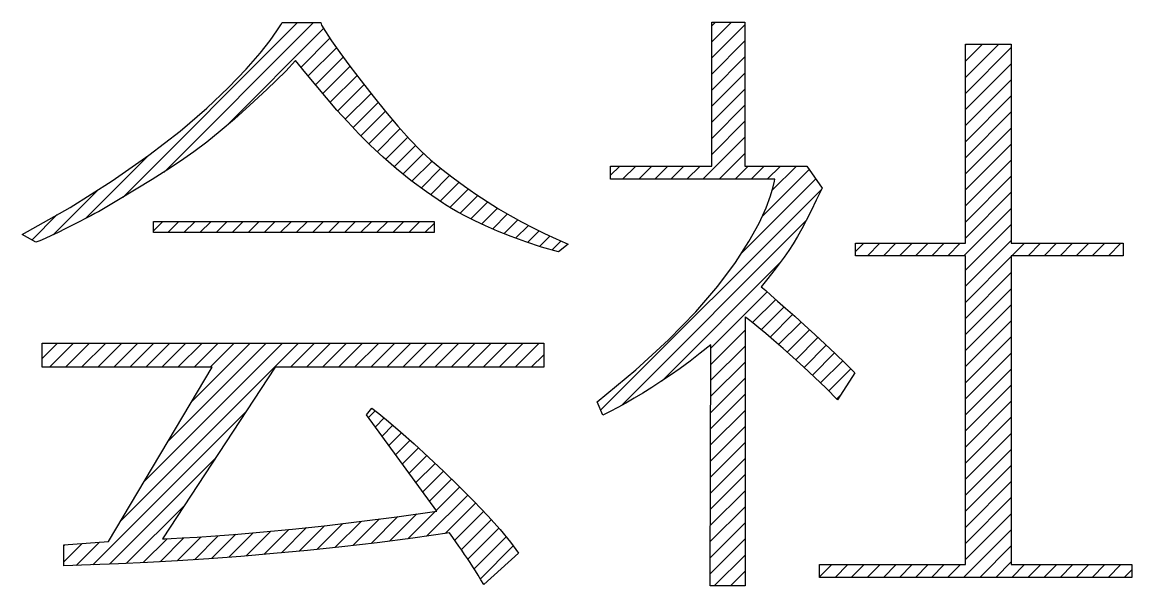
# Model space of a CAD drawing. Header units: millimetres. Extents: x 0 to 841, y 0 to 594.
# Drawn here: x 348.718 to 351.878, y 23.478 to 25.082 of the extents above; entities that cross this region are included whole.
import ezdxf

# ---------------------------------------------------------------- set-up
doc = ezdxf.new("R2010")
doc.units = ezdxf.units.MM
doc.header["$LTSCALE"] = 0.2
doc.layers.add('PTM', color=3, linetype='Continuous')

# ---------------------------------------------------------------- blocks, each defined once
blk = doc.blocks.new('block森村-2')
at = {"color": 0, "linetype": 'Continuous'}
for p, q in [((2277.02, 924.98), (2331.26, 979.22)), ((2289.84, 932.81), (2336.25, 979.22)), ((2326.12, 978.57), (2326.51, 979.22)), ((2326.51, 979.22), (2338.51, 979.22)), ((2338.51, 979.22), (2338.77, 978.41)), ((2459.97, 973.22), (2466.08, 979.34)), ((2459.97, 978.21), (2461.1, 979.34)), ((2459.97, 934.66), (2459.97, 979.34)), ((2459.97, 979.34), (2470.27, 979.34)), ((2470.27, 979.34), (2470.27, 934.66)), ((2308.99, 946.97), (2339.39, 977.38)), ((2322.79, 973.71), (2324.92, 976.7)), ((2324.92, 976.7), (2326.12, 978.57)), ((2338.77, 978.41), (2339.95, 976.46)), ((2339.95, 976.46), (2341.9, 973.57)), ((2459.97, 968.24), (2470.27, 978.54)), ((2319.65, 969.7), (2322.79, 973.71)), ((2332.4, 965.39), (2341.37, 974.36)), ((2341.9, 973.57), (2344.48, 969.93)), ((2459.97, 963.25), (2470.27, 973.55)), ((2538.77, 962.22), (2549.11, 972.56)), ((2538.77, 967.21), (2544.12, 972.56)), ((2538.77, 972.2), (2539.13, 972.56)), ((2538.77, 910.71), (2538.77, 972.56)), ((2538.77, 972.56), (2552.98, 972.56)), ((2552.98, 972.56), (2552.98, 910.71)), ((2315.37, 964.78), (2319.65, 969.7)), ((2334.65, 962.65), (2343.42, 971.42)), ((2344.48, 969.93), (2347.58, 965.72)), ((2538.77, 957.23), (2552.98, 971.45)), ((2330.71, 967.46), (2327.7, 964.16)), ((2333.93, 963.53), (2330.71, 967.46)), ((2336.9, 959.92), (2345.51, 968.53)), ((2339.18, 957.2), (2347.63, 965.66)), ((2347.58, 965.72), (2351.05, 961.15)), ((2459.97, 958.26), (2470.27, 968.56)), ((2538.77, 952.24), (2552.98, 966.46)), ((2309.88, 959.05), (2315.37, 964.78)), ((2327.7, 964.16), (2321.76, 958.49)), ((2337.11, 959.66), (2333.93, 963.53)), ((2341.47, 954.5), (2349.78, 962.82)), ((2459.97, 953.27), (2470.27, 963.57)), ((2303.08, 952.61), (2309.88, 959.05)), ((2321.76, 958.49), (2316.47, 953.57)), ((2340.31, 955.85), (2337.11, 959.66)), ((2343.78, 951.83), (2351.96, 960)), ((2351.05, 961.15), (2354.79, 956.4)), ((2459.97, 948.28), (2470.27, 958.58)), ((2538.77, 947.25), (2552.98, 961.47)), ((2343.54, 952.09), (2340.31, 955.85)), ((2346.14, 949.2), (2354.15, 957.21)), ((2354.79, 956.4), (2358.63, 951.66)), ((2538.77, 942.26), (2552.98, 956.48)), ((2294.85, 945.56), (2303.08, 952.61)), ((2316.47, 953.57), (2311.68, 949.28)), ((2346.88, 948.38), (2343.54, 952.09)), ((2348.54, 946.61), (2356.37, 954.44)), ((2350.99, 944.06), (2358.61, 951.69)), ((2358.63, 951.66), (2362.48, 947.12)), ((2459.97, 943.29), (2470.27, 953.59)), ((2538.77, 937.27), (2552.98, 951.49)), ((2311.68, 949.28), (2307.29, 945.51)), ((2350.35, 944.7), (2346.88, 948.38)), ((2353.48, 941.57), (2360.9, 948.99)), ((2459.97, 938.3), (2470.27, 948.6)), ((2285.1, 938.02), (2294.85, 945.56)), ((2307.29, 945.51), (2303.11, 942.15)), ((2354, 941.06), (2350.35, 944.7)), ((2356.05, 939.15), (2363.21, 946.31)), ((2362.48, 947.12), (2366.17, 942.98)), ((2538.77, 932.28), (2552.98, 946.5)), ((2303.11, 942.15), (2299.06, 939.08)), ((2357.88, 937.43), (2354, 941.06)), ((2358.65, 936.77), (2365.56, 943.67)), ((2361.32, 934.45), (2367.98, 941.1)), ((2366.17, 942.98), (2369.6, 939.43)), ((2457.24, 930.59), (2470.27, 943.61)), ((2538.77, 927.3), (2552.98, 941.51)), ((2265.43, 918.38), (2285.01, 937.96)), ((2273.74, 930.09), (2285.1, 938.02)), ((2299.06, 939.08), (2294.96, 936.19)), ((2364.06, 932.2), (2370.48, 938.61)), ((2369.6, 939.43), (2372.61, 936.65)), ((2462.23, 930.59), (2470.27, 938.63)), ((2294.96, 936.19), (2290.73, 933.37)), ((2362.03, 933.83), (2357.88, 937.43)), ((2366.84, 929.99), (2373.1, 936.25)), ((2372.61, 936.65), (2376.17, 933.75)), ((2428.55, 931.83), (2431.39, 934.66)), ((2428.55, 930.59), (2428.55, 934.66)), ((2428.55, 934.66), (2459.97, 934.66)), ((2432.3, 930.59), (2436.38, 934.66)), ((2437.29, 930.59), (2441.36, 934.66)), ((2442.28, 930.59), (2446.35, 934.66)), ((2447.27, 930.59), (2451.34, 934.66)), ((2452.26, 930.59), (2456.33, 934.66)), ((2467.22, 930.59), (2471.3, 934.66)), ((2470.27, 934.66), (2489.47, 934.66)), ((2472.21, 930.58), (2476.29, 934.66)), ((2477.2, 930.58), (2481.28, 934.66)), ((2478.76, 927.16), (2486.27, 934.66)), ((2489.47, 934.66), (2494.27, 927.84)), ((2538.77, 922.31), (2552.98, 936.52)), ((2290.73, 933.37), (2286.2, 930.51)), ((2366.51, 930.23), (2362.03, 933.83)), ((2369.71, 927.87), (2375.85, 934.01)), ((2372.62, 925.78), (2378.65, 931.82)), ((2376.17, 933.75), (2379.69, 931.01)), ((2379.69, 931.01), (2383.22, 928.42)), ((2469.15, 907.57), (2492.27, 930.69)), ((2475.63, 919.04), (2490.21, 933.61)), ((2538.77, 917.32), (2552.98, 931.53)), ((2255.42, 913.36), (2269.45, 927.39)), ((2260.67, 921.86), (2273.74, 930.09)), ((2281.23, 927.49), (2275.71, 924.2)), ((2286.2, 930.51), (2281.23, 927.49)), ((2371.37, 926.64), (2366.51, 930.23)), ((2375.58, 923.76), (2381.5, 929.68)), ((2378.63, 921.82), (2384.4, 927.59)), ((2383.22, 928.42), (2386.73, 925.97)), ((2425.46, 858.89), (2494.13, 927.56)), ((2479.55, 930.58), (2428.55, 930.59)), ((2478.27, 925.49), (2479.09, 928.28)), ((2479.09, 928.28), (2479.47, 930)), ((2479.47, 930), (2479.55, 930.58)), ((2494.27, 927.84), (2492.45, 924.09)), ((2275.71, 924.2), (2269.5, 920.53)), ((2376.62, 923.04), (2371.37, 926.64)), ((2381.82, 920.02), (2387.36, 925.56)), ((2386.73, 925.97), (2390.26, 923.64)), ((2476.84, 921.68), (2478.27, 925.49)), ((2492.45, 924.09), (2490.84, 920.77)), ((2538.77, 912.33), (2552.98, 926.54)), ((2245.77, 913.44), (2260.67, 921.86)), ((2269.2, 920.37), (2268.36, 919.92)), ((2269.5, 920.53), (2269.2, 920.37)), ((2376.91, 922.86), (2376.62, 923.04)), ((2377.77, 922.33), (2376.91, 922.86)), ((2379.17, 921.5), (2377.77, 922.33)), ((2381.08, 920.42), (2379.17, 921.5)), ((2383.5, 919.13), (2381.08, 920.42)), ((2385.11, 918.32), (2390.37, 923.58)), ((2388.47, 916.69), (2393.44, 921.66)), ((2390.26, 923.64), (2393.78, 921.44)), ((2393.78, 921.44), (2397.32, 919.36)), ((2474.66, 916.91), (2476.84, 921.68)), ((2490.84, 920.77), (2489.34, 917.83)), ((2538.27, 906.85), (2552.98, 921.56)), ((2248.79, 911.72), (2256.67, 919.6)), ((2263.48, 917.37), (2261.37, 916.29)), ((2265.41, 918.37), (2263.48, 917.37)), ((2267.06, 919.24), (2265.41, 918.37)), ((2268.36, 919.92), (2267.06, 919.24)), ((2286.58, 914.59), (2289.48, 917.48)), ((2286.58, 917.48), (2373.71, 917.48)), ((2286.58, 914.03), (2286.58, 917.48)), ((2291.02, 914.03), (2294.47, 917.48)), ((2296, 914.03), (2299.46, 917.48)), ((2300.99, 914.03), (2304.44, 917.48)), ((2305.98, 914.03), (2309.43, 917.48)), ((2310.97, 914.03), (2314.42, 917.48)), ((2315.96, 914.03), (2319.41, 917.48)), ((2320.95, 914.03), (2324.4, 917.48)), ((2325.94, 914.03), (2329.39, 917.48)), ((2330.93, 914.03), (2334.38, 917.48)), ((2335.92, 914.03), (2339.37, 917.48)), ((2340.91, 914.03), (2344.36, 917.48)), ((2345.89, 914.03), (2349.35, 917.48)), ((2350.88, 914.03), (2354.34, 917.48)), ((2355.87, 914.03), (2359.32, 917.48)), ((2360.86, 914.03), (2364.31, 917.48)), ((2365.85, 914.03), (2369.3, 917.48)), ((2370.84, 914.03), (2373.71, 916.89)), ((2373.71, 917.48), (2373.71, 914.03)), ((2386.37, 917.68), (2383.5, 919.13)), ((2389.71, 916.11), (2386.37, 917.68)), ((2391.91, 915.14), (2396.57, 919.81)), ((2395.43, 913.67), (2399.76, 918.01)), ((2397.32, 919.36), (2400.88, 917.39)), ((2400.88, 917.39), (2404.45, 915.52)), ((2431.9, 860.34), (2489.29, 917.74)), ((2471.53, 911.25), (2474.66, 916.91)), ((2489.34, 917.83), (2487.95, 915.19)), ((2249.98, 911.04), (2245.77, 913.44)), ((2256.98, 914.1), (2254.86, 913.09)), ((2259.17, 915.18), (2256.98, 914.1)), ((2261.37, 916.29), (2259.17, 915.18)), ((2373.71, 914.03), (2286.58, 914.03)), ((2393.47, 914.46), (2389.71, 916.11)), ((2397.64, 912.79), (2393.47, 914.46)), ((2399.03, 912.28), (2403.01, 916.27)), ((2402.69, 910.96), (2406.33, 914.59)), ((2404.45, 915.52), (2408.06, 913.74)), ((2408.06, 913.74), (2411.68, 912.05)), ((2487.95, 915.19), (2486.6, 912.8)), ((2538.77, 902.35), (2552.98, 916.57)), ((2251.28, 911.51), (2249.98, 911.04)), ((2252.94, 912.21), (2251.28, 911.51)), ((2254.86, 913.09), (2252.94, 912.21)), ((2402.18, 911.13), (2397.64, 912.79)), ((2407.09, 909.53), (2402.18, 911.13)), ((2406.46, 909.73), (2409.7, 912.97)), ((2410.32, 908.61), (2413.12, 911.41)), ((2411.68, 912.05), (2415.33, 910.44)), ((2415.33, 910.44), (2412.33, 908.04)), ((2467.31, 904.73), (2471.53, 911.25)), ((2485.26, 910.58), (2483.91, 908.47)), ((2486.6, 912.8), (2485.26, 910.58)), ((2504.64, 908.13), (2507.21, 910.71)), ((2504.64, 910.71), (2538.77, 910.71)), ((2504.64, 906.85), (2504.64, 910.71)), ((2508.34, 906.85), (2512.2, 910.71)), ((2513.33, 906.85), (2517.19, 910.71)), ((2518.32, 906.85), (2522.18, 910.71)), ((2523.31, 906.85), (2527.17, 910.71)), ((2528.3, 906.85), (2532.16, 910.71)), ((2533.28, 906.85), (2537.15, 910.71)), ((2538.77, 897.36), (2552.98, 911.58)), ((2552.98, 910.71), (2587.8, 910.71)), ((2553.24, 906.85), (2557.1, 910.71)), ((2558.23, 906.85), (2562.09, 910.71)), ((2563.22, 906.85), (2567.08, 910.71)), ((2568.21, 906.85), (2572.07, 910.71)), ((2573.2, 906.85), (2577.06, 910.71)), ((2578.19, 906.85), (2582.05, 910.71)), ((2583.17, 906.85), (2587.04, 910.71)), ((2587.8, 910.71), (2587.8, 906.85)), ((2412.33, 908.04), (2407.09, 909.53)), ((2483.91, 908.47), (2482.5, 906.4)), ((2538.77, 906.85), (2504.64, 906.85)), ((2538.77, 810.99), (2538.77, 906.85)), ((2538.77, 892.37), (2552.98, 906.59)), ((2587.8, 906.85), (2552.98, 906.85)), ((2552.98, 906.85), (2552.98, 810.99)), ((2444.57, 868.03), (2481.25, 904.71)), ((2461.86, 897.43), (2467.31, 904.73)), ((2480.96, 904.31), (2479.29, 902.13)), ((2482.5, 906.4), (2480.96, 904.31)), ((2477.44, 899.79), (2475.36, 897.23)), ((2479.29, 902.13), (2477.44, 899.79)), ((2538.77, 887.38), (2552.98, 901.6)), ((2454.99, 889.4), (2461.86, 897.43)), ((2475.36, 897.23), (2475.72, 896.92)), ((2475.72, 896.92), (2476.74, 896.03)), ((2538.77, 882.39), (2552.98, 896.61)), ((2459.65, 878.11), (2477.18, 895.64)), ((2472.62, 886.09), (2479.83, 893.31)), ((2476.74, 896.03), (2478.35, 894.62)), ((2478.35, 894.62), (2480.44, 892.78)), ((2480.44, 892.78), (2482.93, 890.56)), ((2446.56, 880.7), (2454.99, 889.4)), ((2475.36, 883.84), (2482.48, 890.96)), ((2482.93, 890.56), (2485.75, 888.04)), ((2538.77, 877.41), (2552.98, 891.62)), ((2470.6, 887.7), (2470.31, 887.93)), ((2470.31, 887.93), (2470.31, 804.39)), ((2471.43, 887.04), (2470.6, 887.7)), ((2472.78, 885.97), (2471.43, 887.04)), ((2474.56, 884.51), (2472.78, 885.97)), ((2478.07, 881.57), (2485.11, 888.61)), ((2480.76, 879.27), (2487.74, 886.24)), ((2485.75, 888.04), (2488.79, 885.29)), ((2538.77, 872.42), (2552.98, 886.63)), ((2459.64, 873.11), (2470.31, 883.79)), ((2476.74, 882.69), (2474.56, 884.51)), ((2479.29, 880.54), (2476.74, 882.69)), ((2483.42, 876.94), (2490.35, 883.87)), ((2488.79, 885.29), (2491.98, 882.38)), ((2251.93, 874.94), (2256.74, 879.75)), ((2251.93, 872.29), (2251.93, 879.75)), ((2251.93, 879.75), (2407.77, 879.75)), ((2254.26, 872.29), (2261.73, 879.75)), ((2259.25, 872.29), (2266.72, 879.75)), ((2264.24, 872.29), (2271.71, 879.75)), ((2269.23, 872.29), (2276.7, 879.75)), ((2274.22, 872.29), (2281.68, 879.75)), ((2276.4, 824.58), (2331.57, 879.75)), ((2279.21, 872.29), (2286.67, 879.75)), ((2283.74, 836.91), (2326.59, 879.75)), ((2284.2, 872.29), (2291.66, 879.75)), ((2289.18, 872.29), (2296.65, 879.75)), ((2291.09, 849.24), (2321.6, 879.75)), ((2294.17, 872.29), (2301.64, 879.75)), ((2298.43, 861.58), (2316.61, 879.75)), ((2299.16, 872.29), (2306.63, 879.75)), ((2304.15, 872.29), (2311.62, 879.75)), ((2329.1, 872.29), (2336.56, 879.75)), ((2334.09, 872.29), (2341.55, 879.75)), ((2339.08, 872.29), (2346.54, 879.75)), ((2344.06, 872.29), (2351.53, 879.75)), ((2349.05, 872.29), (2356.52, 879.75)), ((2354.04, 872.29), (2361.51, 879.75)), ((2359.03, 872.29), (2366.5, 879.75)), ((2364.02, 872.29), (2371.49, 879.75)), ((2369.01, 872.29), (2376.48, 879.75)), ((2374, 872.29), (2381.46, 879.75)), ((2378.99, 872.29), (2386.45, 879.75)), ((2383.98, 872.29), (2391.44, 879.75)), ((2388.97, 872.29), (2396.43, 879.75)), ((2393.95, 872.29), (2401.42, 879.75)), ((2398.94, 872.29), (2406.41, 879.75)), ((2407.77, 879.75), (2407.77, 872.29)), ((2436.39, 871.39), (2446.56, 880.7)), ((2459.65, 879.23), (2456.4, 876.61)), ((2459.47, 804.39), (2459.65, 879.23)), ((2482.12, 878.08), (2479.29, 880.54)), ((2486.05, 874.58), (2492.96, 881.48)), ((2488.66, 872.2), (2495.55, 879.09)), ((2491.98, 882.38), (2495.23, 879.38)), ((2495.23, 879.38), (2498.46, 876.36)), ((2538.77, 867.43), (2552.98, 881.64)), ((2403.93, 872.29), (2407.77, 876.12)), ((2456.4, 876.61), (2453.22, 874.16)), ((2459.62, 868.11), (2470.31, 878.8)), ((2485.21, 875.35), (2482.12, 878.08)), ((2491.24, 869.79), (2498.12, 876.67)), ((2498.46, 876.36), (2501.57, 873.38)), ((2538.77, 862.44), (2552.98, 876.65)), ((2304.81, 872.29), (2251.93, 872.29)), ((2272.57, 818.15), (2304.81, 872.29)), ((2324.36, 872.29), (2289.35, 818.94)), ((2407.77, 872.29), (2324.36, 872.29)), ((2453.22, 874.16), (2450.12, 871.88)), ((2459.61, 863.11), (2470.31, 873.81)), ((2488.5, 872.36), (2485.21, 875.35)), ((2491.93, 869.14), (2488.5, 872.36)), ((2493.78, 867.35), (2500.67, 874.24)), ((2501.57, 873.38), (2504.47, 870.52)), ((2424.33, 861.52), (2436.39, 871.39)), ((2447.11, 869.74), (2444.18, 867.76)), ((2450.12, 871.88), (2447.11, 869.74)), ((2459.6, 858.11), (2470.31, 868.82)), ((2495.47, 865.72), (2491.93, 869.14)), ((2496.31, 864.88), (2503.2, 871.77)), ((2504.47, 870.52), (2499.06, 862.12)), ((2538.77, 857.45), (2552.98, 871.67)), ((2441.34, 865.91), (2438.58, 864.19)), ((2444.18, 867.76), (2441.34, 865.91)), ((2499.06, 862.12), (2495.47, 865.72)), ((2538.77, 852.46), (2552.98, 866.68)), ((2435.91, 862.6), (2433.32, 861.12)), ((2438.58, 864.19), (2435.91, 862.6)), ((2459.59, 853.11), (2470.31, 863.83)), ((2498.8, 862.38), (2500.02, 863.6)), ((2267.69, 810.88), (2315.32, 858.51)), ((2352.78, 857.48), (2354.36, 859.57)), ((2353.38, 856.66), (2355.46, 858.73)), ((2354.36, 859.57), (2356.58, 857.88)), ((2426.13, 857.32), (2424.33, 861.52)), ((2428.44, 858.49), (2426.13, 857.32)), ((2430.83, 859.75), (2428.44, 858.49)), ((2433.32, 861.12), (2430.83, 859.75)), ((2459.58, 848.11), (2470.31, 858.84)), ((2538.77, 847.47), (2552.98, 861.69)), ((2374.53, 827.59), (2352.78, 857.48)), ((2355.48, 853.77), (2358.23, 856.52)), ((2356.58, 857.88), (2359.61, 855.37)), ((2359.61, 855.37), (2363.31, 852.19)), ((2538.77, 842.48), (2552.98, 856.7)), ((2357.58, 850.88), (2360.93, 854.23)), ((2359.68, 847.99), (2363.61, 851.92)), ((2363.31, 852.19), (2367.5, 848.46)), ((2459.56, 843.1), (2470.31, 853.85)), ((2538.77, 837.49), (2552.98, 851.71)), ((2361.79, 845.11), (2366.25, 849.57)), ((2367.5, 848.46), (2372.03, 844.31)), ((2459.55, 838.1), (2470.31, 848.86)), ((2363.89, 842.22), (2368.87, 847.2)), ((2365.99, 839.33), (2371.47, 844.82)), ((2538.77, 832.5), (2552.98, 846.72)), ((2272.89, 811.09), (2305.79, 843.99)), ((2368.09, 836.44), (2374.05, 842.4)), ((2372.03, 844.31), (2376.73, 839.87)), ((2459.54, 833.1), (2470.31, 843.88)), ((2538.77, 827.52), (2552.98, 841.73)), ((2370.19, 833.56), (2376.61, 839.98)), ((2376.73, 839.87), (2381.46, 835.27)), ((2459.53, 828.1), (2470.31, 838.89)), ((2372.29, 830.67), (2379.15, 837.52)), ((2374.4, 827.78), (2381.67, 835.06)), ((2381.46, 835.27), (2386.05, 830.65)), ((2538.77, 822.53), (2552.98, 836.74)), ((2371.38, 819.77), (2384.16, 832.56)), ((2459.52, 823.1), (2470.31, 833.9)), ((2538.77, 817.54), (2552.98, 831.75)), ((2278.12, 811.33), (2296.26, 829.47)), ((2362.13, 825.82), (2374.53, 827.59)), ((2365.59, 818.97), (2374.15, 827.54)), ((2377.19, 820.6), (2386.63, 830.04)), ((2380.12, 818.54), (2389.07, 827.49)), ((2386.05, 830.65), (2390.37, 826.13)), ((2459.5, 818.1), (2470.31, 828.91)), ((2339.66, 823.03), (2350.49, 824.31)), ((2342.9, 816.24), (2351.04, 824.38)), ((2348.51, 816.87), (2356.77, 825.13)), ((2350.49, 824.31), (2362.13, 825.82)), ((2354.16, 817.52), (2362.51, 825.88)), ((2359.86, 818.23), (2368.33, 826.71)), ((2382.19, 815.62), (2391.47, 824.9)), ((2390.37, 826.13), (2394.23, 821.84)), ((2459.49, 813.1), (2470.31, 823.92)), ((2538.77, 812.55), (2552.98, 826.76)), ((2304.59, 812.85), (2312.1, 820.37)), ((2305.86, 819.89), (2312.78, 820.42)), ((2309.97, 813.25), (2317.55, 820.83)), ((2312.78, 820.42), (2320.75, 821.11)), ((2315.37, 813.66), (2323.04, 821.33)), ((2320.75, 821.11), (2329.73, 821.97)), ((2320.81, 814.11), (2328.56, 821.86)), ((2326.28, 814.59), (2334.13, 822.44)), ((2329.73, 821.97), (2339.66, 823.03)), ((2331.78, 815.1), (2339.72, 823.04)), ((2337.32, 815.65), (2345.38, 823.71)), ((2378.46, 820.78), (2367.15, 819.17)), ((2379.51, 819.37), (2378.46, 820.78)), ((2384.21, 812.65), (2393.83, 822.28)), ((2394.23, 821.84), (2397.48, 817.92)), ((2538.22, 807.01), (2552.98, 821.78)), ((2258.68, 817.11), (2272.57, 818.15)), ((2258.68, 811.84), (2264.37, 817.53)), ((2258.68, 816.83), (2258.97, 817.13)), ((2258.68, 810.56), (2258.68, 817.11)), ((2262.52, 810.69), (2269.76, 817.94)), ((2283.36, 811.58), (2290.78, 819)), ((2288.63, 811.86), (2296.03, 819.26)), ((2289.35, 818.94), (2290.04, 818.97)), ((2290.04, 818.97), (2292.1, 819.06)), ((2292.1, 819.06), (2295.48, 819.23)), ((2293.92, 812.16), (2301.34, 819.58)), ((2295.48, 819.23), (2300.08, 819.5)), ((2299.25, 812.5), (2306.7, 819.95)), ((2300.08, 819.5), (2305.86, 819.89)), ((2356.02, 817.74), (2345.08, 816.47)), ((2367.15, 819.17), (2356.02, 817.74)), ((2380.51, 818.01), (2379.51, 819.37)), ((2381.45, 816.69), (2380.51, 818.01)), ((2386.17, 809.62), (2396.11, 819.56)), ((2397.48, 817.92), (2399.95, 814.49)), ((2459.48, 808.1), (2470.31, 818.93)), ((2313.66, 813.52), (2303.72, 812.79)), ((2323.89, 814.37), (2313.66, 813.52)), ((2334.38, 815.35), (2323.89, 814.37)), ((2345.08, 816.47), (2334.38, 815.35)), ((2382.35, 815.4), (2381.45, 816.69)), ((2383.22, 814.12), (2382.35, 815.4)), ((2384.08, 812.86), (2383.22, 814.12)), ((2388.11, 806.57), (2398.31, 816.77)), ((2399.95, 814.49), (2389.21, 804.84)), ((2460.76, 804.39), (2470.31, 813.94)), ((2543.21, 807.01), (2552.98, 816.79)), ((2266.99, 810.85), (2258.68, 810.56)), ((2275.67, 811.21), (2266.99, 810.85)), ((2284.7, 811.64), (2275.67, 811.21)), ((2294.05, 812.17), (2284.7, 811.64)), ((2303.72, 812.79), (2294.05, 812.17)), ((2384.91, 811.59), (2384.08, 812.86)), ((2385.74, 810.31), (2384.91, 811.59)), ((2386.57, 809), (2385.74, 810.31)), ((2493.45, 807.14), (2497.3, 810.99)), ((2493.45, 807.01), (2493.45, 810.99)), ((2493.45, 810.99), (2538.77, 810.99)), ((2498.31, 807.01), (2502.29, 810.99)), ((2503.3, 807.01), (2507.27, 810.99)), ((2508.29, 807.01), (2512.26, 810.99)), ((2513.28, 807.01), (2517.25, 810.99)), ((2518.27, 807.01), (2522.24, 810.99)), ((2523.25, 807.01), (2527.23, 810.99)), ((2528.24, 807.01), (2532.22, 810.99)), ((2533.23, 807.01), (2537.21, 810.99)), ((2548.2, 807.01), (2552.98, 811.8)), ((2552.98, 810.99), (2590.46, 810.99)), ((2553.19, 807.01), (2557.16, 810.99)), ((2558.18, 807.01), (2562.15, 810.99)), ((2563.17, 807.01), (2567.14, 810.99)), ((2568.16, 807.01), (2572.13, 810.99)), ((2573.14, 807.01), (2577.12, 810.99)), ((2578.13, 807.01), (2582.11, 810.99)), ((2583.12, 807.01), (2587.1, 810.99)), ((2590.46, 810.99), (2590.46, 807.01)), ((2387.42, 807.66), (2386.57, 809)), ((2388.29, 806.28), (2387.42, 807.66)), ((2465.75, 804.39), (2470.31, 808.95)), ((2590.46, 807.01), (2493.45, 807.01)), ((2588.11, 807.01), (2590.46, 809.36)), ((2389.21, 804.84), (2388.29, 806.28)), ((2470.31, 804.39), (2459.47, 804.39))]:
    blk.add_line(p, q, dxfattribs=at)

msp = doc.modelspace()

# ---------------------------------------------------------------- block references
at = {"layer": 'PTM', "linetype": 'ByBlock', "lineweight": -2, "xscale": 0.009166666250000002, "yscale": 0.009166666250000002, "zscale": 0.009166666250000002}
msp.add_blockref('block森村-2', (328.132, 16.1048), dxfattribs=at)

doc.saveas('drawing.dxf')
